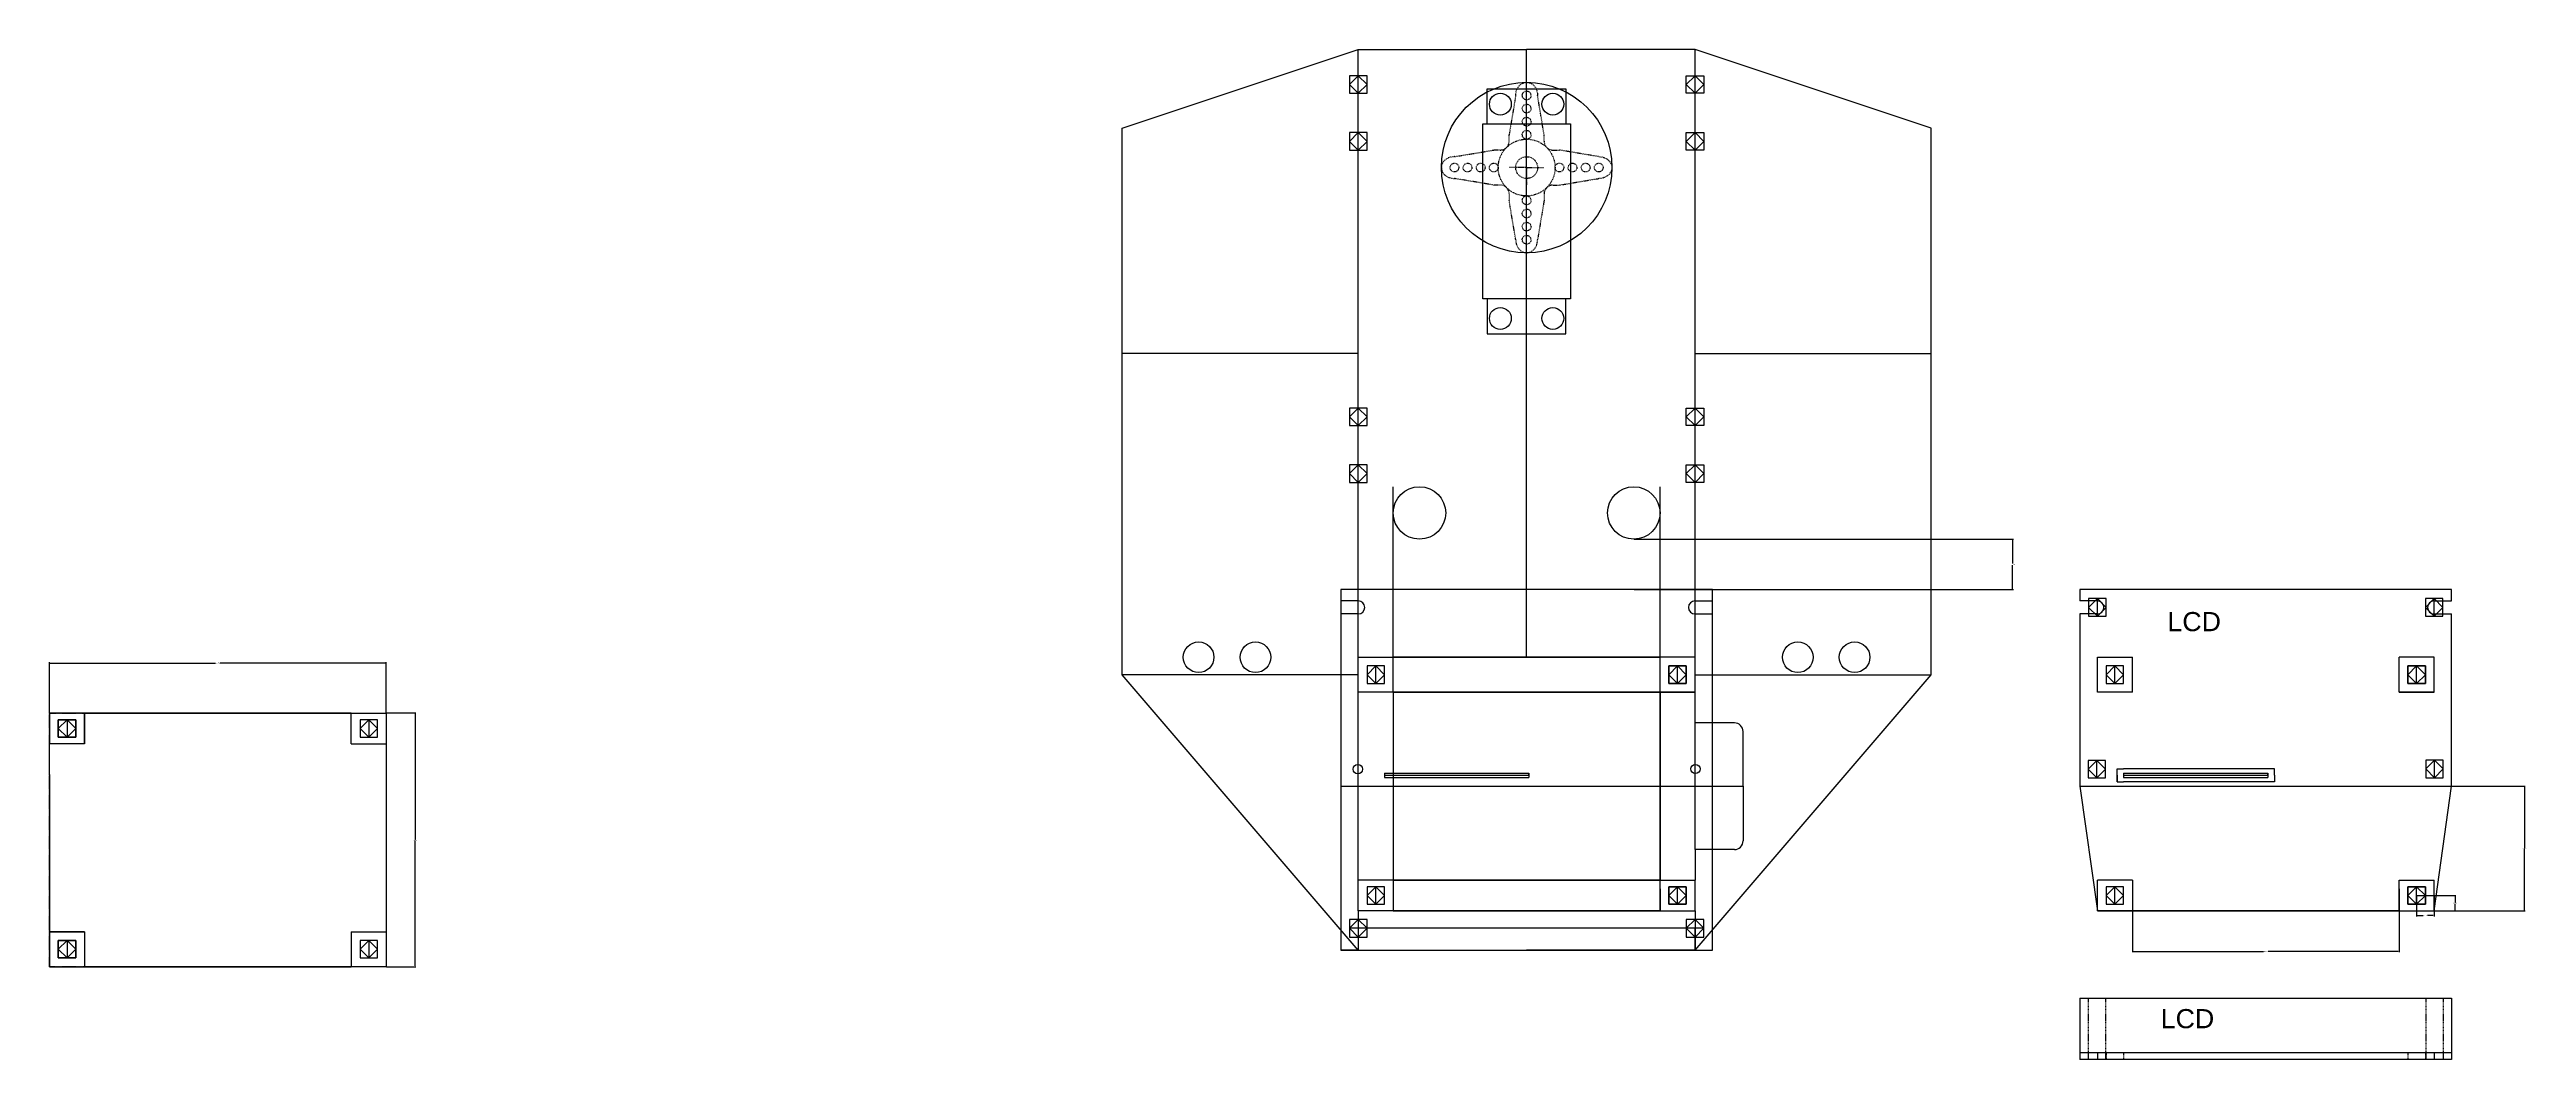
# Model space of a CAD drawing. Header units: inches. Extents: x 4 to 3747, y -1393 to 142.
# Drawn here: x 3181 to 3747, y -891 to -660 of the extents above; entities that cross this region are included whole.
import ezdxf

# ---------------------------------------------------------------- set-up
doc = ezdxf.new("R2010")
doc.units = ezdxf.units.IN
doc.header["$MEASUREMENT"] = 0
for name, pattern in [('DASHDOT2', [0.5, 0.25, -0.125, 0, -0.125]), ('DOT2', [0.125, 0, -0.125]), ('HIDDEN2', [0.1875, 0.125, -0.0625])]:
    doc.linetypes.add(name, pattern=pattern)
for name, color, linetype in [('Battery', 1, 'HIDDEN2'), ('Hidden', 2, 'DASHDOT2'), ('Scratch', 200, 'Continuous'), ('Switch_Wisker', 5, 'DOT2')]:
    doc.layers.add(name, color=color, linetype=linetype)
doc.styles.get("Standard").update_dxf_attribs({"font": 'arial.ttf'})
doc.dimstyles.get("Standard").update_dxf_attribs({"dimtxt": 0.18, "dimasz": 0.18, "dimexe": 0.18, "dimexo": 0.0625, "dimgap": 0.09, "dimtad": 0, "dimtih": 1, "dimtoh": 1, "dimdec": 4, "dimzin": 0, "dimdsep": 46, "dimtxsty": 'Standard', "dimcen": 0.09, "dimadec": 0, "dimazin": 0, "dimtfac": 1, "dimtdec": 4, "dimtofl": 0, "dimtmove": 0, "dimatfit": 3, "dimfxl": 1, "dimtolj": 1, "dimtzin": 0, "dimarcsym": 0})

# ---------------------------------------------------------------- blocks, each defined once
blk = doc.blocks.new('*D18')
at = {"layer": 'Defpoints', "color": 0}
for p in [(3729.8, -828.19), (3725.8, -856.69), (3746.47, -856.69)]:
    blk.add_point(p, dxfattribs=at)
at = {"layer": 'Scratch', "color": 0, "lineweight": -2}
for p, q in [((3729.86, -828.19), (3746.65, -828.19)), ((3746.47, -828.37), (3746.47, -842.25)), ((3746.47, -856.51), (3746.47, -842.62)), ((3725.86, -856.69), (3746.65, -856.69))]:
    blk.add_line(p, q, dxfattribs=at)
at = {"layer": 'Scratch', "color": 0}
for points in [[(3746.44, -828.37), (3746.5, -828.37), (3746.47, -828.19)], [(3746.44, -856.51), (3746.5, -856.51), (3746.47, -856.69)]]:
    blk.add_solid(points, dxfattribs=at)
at = {"layer": 'Scratch', "color": 0, "insert": (3746.47, -842.44), "char_height": 0.18, "attachment_point": 5}
blk.add_mtext('\\A1;28.5000', dxfattribs=at)
blk = doc.blocks.new('*D19')
at = {"layer": 'Defpoints', "color": 0}
for p in [(3656.8, -856.69), (3717.8, -856.69), (3717.8, -865.98)]:
    blk.add_point(p, dxfattribs=at)
at = {"layer": 'Scratch', "color": 0, "lineweight": -2}
for p, q in [((3656.8, -856.75), (3656.8, -866.16)), ((3717.8, -856.75), (3717.8, -866.16)), ((3656.98, -865.98), (3686.77, -865.98)), ((3717.62, -865.98), (3687.83, -865.98))]:
    blk.add_line(p, q, dxfattribs=at)
at = {"layer": 'Scratch', "color": 0}
for points in [[(3656.98, -865.95), (3656.98, -866.01), (3656.8, -865.98)], [(3717.62, -865.95), (3717.62, -866.01), (3717.8, -865.98)]]:
    blk.add_solid(points, dxfattribs=at)
at = {"layer": 'Scratch', "color": 0, "insert": (3687.3, -865.98), "char_height": 0.18, "attachment_point": 5}
blk.add_mtext('\\A1;61.0000', dxfattribs=at)
blk = doc.blocks.new('*D20')
at = {"layer": 'Defpoints', "color": 0}
for p in [(3542.8, -771.69), (3542.8, -783.19), (3629.43, -783.19)]:
    blk.add_point(p, dxfattribs=at)
at = {"layer": 'Scratch', "color": 0, "lineweight": -2}
for p, q in [((3542.86, -771.69), (3629.61, -771.69)), ((3629.43, -771.87), (3629.43, -777.25)), ((3629.43, -783.01), (3629.43, -777.62)), ((3542.86, -783.19), (3629.61, -783.19))]:
    blk.add_line(p, q, dxfattribs=at)
at = {"layer": 'Scratch', "color": 0}
for points in [[(3629.4, -771.87), (3629.46, -771.87), (3629.43, -771.69)], [(3629.4, -783.01), (3629.46, -783.01), (3629.43, -783.19)]]:
    blk.add_solid(points, dxfattribs=at)
at = {"layer": 'Scratch', "color": 0, "insert": (3629.43, -777.44), "char_height": 0.18, "attachment_point": 5}
blk.add_mtext('\\A1;11.5000', dxfattribs=at)
blk = doc.blocks.new('*D21')
at = {"layer": 'Defpoints', "color": 0}
for p in [(3721.8, -853.19), (3721.8, -856.69), (3730.58, -856.69)]:
    blk.add_point(p, dxfattribs=at)
at = {"layer": 'Scratch', "color": 0, "lineweight": -2}
for p, q in [((3721.86, -853.19), (3730.76, -853.19)), ((3730.58, -853.37), (3730.58, -854.75)), ((3730.58, -856.51), (3730.58, -855.12)), ((3721.86, -856.69), (3730.76, -856.69))]:
    blk.add_line(p, q, dxfattribs=at)
at = {"layer": 'Scratch', "color": 0}
for points in [[(3730.55, -853.37), (3730.61, -853.37), (3730.58, -853.19)], [(3730.55, -856.51), (3730.61, -856.51), (3730.58, -856.69)]]:
    blk.add_solid(points, dxfattribs=at)
at = {"layer": 'Scratch', "color": 0, "insert": (3730.58, -854.94), "char_height": 0.18, "attachment_point": 5}
blk.add_mtext('\\A1;3.5000', dxfattribs=at)
blk = doc.blocks.new('*D22')
at = {"layer": 'Defpoints', "color": 0}
for p in [(3721.8, -853.19), (3725.8, -853.19), (3725.8, -857.79)]:
    blk.add_point(p, dxfattribs=at)
at = {"layer": 'Scratch', "color": 0, "lineweight": -2}
for p, q in [((3721.8, -853.25), (3721.8, -857.97)), ((3725.8, -853.25), (3725.8, -857.97)), ((3721.98, -857.79), (3723.33, -857.79)), ((3725.62, -857.79), (3724.27, -857.79))]:
    blk.add_line(p, q, dxfattribs=at)
at = {"layer": 'Scratch', "color": 0}
for points in [[(3721.98, -857.76), (3721.98, -857.82), (3721.8, -857.79)], [(3725.62, -857.76), (3725.62, -857.82), (3725.8, -857.79)]]:
    blk.add_solid(points, dxfattribs=at)
at = {"layer": 'Scratch', "color": 0, "insert": (3723.8, -857.79), "char_height": 0.18, "attachment_point": 5}
blk.add_mtext('\\A1;4.0000', dxfattribs=at)
blk = doc.blocks.new('*D24')
at = {"layer": 'Defpoints', "color": 0}
for p in [(3257.55, -800.03), (3180.55, -811.47), (3257.55, -811.47)]:
    blk.add_point(p, dxfattribs=at)
at = {"layer": 'Scratch', "color": 0, "lineweight": -2}
for p, q in [((3180.55, -811.41), (3180.55, -799.85)), ((3180.73, -800.03), (3218.52, -800.03)), ((3257.37, -800.03), (3219.59, -800.03)), ((3257.55, -811.41), (3257.55, -799.85))]:
    blk.add_line(p, q, dxfattribs=at)
at = {"layer": 'Scratch', "color": 0}
for points in [[(3180.73, -800), (3180.73, -800.06), (3180.55, -800.03)], [(3257.37, -800), (3257.37, -800.06), (3257.55, -800.03)]]:
    blk.add_solid(points, dxfattribs=at)
at = {"layer": 'Scratch', "color": 0, "insert": (3219.05, -800.03), "char_height": 0.18, "attachment_point": 5}
blk.add_mtext('\\A1;77.0000', dxfattribs=at)
blk = doc.blocks.new('*D25')
at = {"layer": 'Defpoints', "color": 0}
for p in [(3257.55, -811.41), (3264.16, -811.41), (3257.55, -869.47)]:
    blk.add_point(p, dxfattribs=at)
at = {"layer": 'Scratch', "color": 0, "lineweight": -2}
for p, q in [((3257.62, -811.41), (3264.34, -811.41)), ((3264.16, -811.59), (3264.16, -840.26)), ((3264.16, -869.29), (3264.16, -840.62)), ((3257.62, -869.47), (3264.34, -869.47))]:
    blk.add_line(p, q, dxfattribs=at)
at = {"layer": 'Scratch', "color": 0}
for points in [[(3264.13, -811.59), (3264.19, -811.59), (3264.16, -811.41)], [(3264.13, -869.29), (3264.19, -869.29), (3264.16, -869.47)]]:
    blk.add_solid(points, dxfattribs=at)
at = {"layer": 'Scratch', "color": 0, "insert": (3264.16, -840.44), "char_height": 0.18, "attachment_point": 5}
blk.add_mtext('\\A1;58.0625', dxfattribs=at)

msp = doc.modelspace()

# ---------------------------------------------------------------- linework, layer by layer
for p, q in [((3425.79929, -677.68602), (3479.79929, -659.68602)), ((3479.79929, -659.68602), (3518.29929, -659.68602)), ((3556.79929, -659.68602), (3518.29929, -659.68602)), ((3610.79929, -677.68602), (3556.79929, -659.68602)), ((3477.79929, -667.68602), (3479.79929, -665.68602)), ((3479.79929, -669.68602), (3477.79929, -667.68602)), ((3479.79929, -665.68602), (3481.79929, -667.68602)), ((3481.79929, -667.68602), (3479.79929, -669.68602)), ((3556.79929, -665.68602), (3554.79929, -667.68602)), ((3554.79929, -667.68602), (3556.79929, -669.68602)), ((3558.79929, -667.68602), (3556.79929, -665.68602)), ((3556.79929, -669.68602), (3558.79929, -667.68602)), ((3509.29929, -676.68602), (3509.29929, -668.68602)), ((3509.29929, -668.68602), (3527.29929, -668.68602)), ((3527.29929, -668.68602), (3527.29929, -676.68602)), ((3425.79929, -802.68602), (3425.79929, -677.68602)), ((3477.79929, -680.68602), (3479.79929, -678.68602)), ((3479.79929, -678.68602), (3481.79929, -680.68602)), ((3508.29929, -696.68602), (3508.29929, -676.68602)), ((3508.29929, -676.68602), (3528.29929, -676.68602)), ((3528.29929, -676.68602), (3528.29929, -716.68602)), ((3556.79929, -678.68602), (3554.79929, -680.68602)), ((3558.79929, -680.68602), (3556.79929, -678.68602)), ((3610.79929, -802.68602), (3610.79929, -677.68602)), ((3479.79929, -682.68602), (3477.79929, -680.68602)), ((3481.79929, -680.68602), (3479.79929, -682.68602)), ((3554.79929, -680.68602), (3556.79929, -682.68602)), ((3556.79929, -682.68602), (3558.79929, -680.68602)), ((3508.29929, -716.68602), (3508.29929, -696.68602)), ((3528.29929, -716.68602), (3508.29929, -716.68602)), ((3509.29929, -716.68602), (3509.29929, -724.68602)), ((3527.29929, -724.68602), (3527.29929, -716.68602)), ((3509.29929, -724.68602), (3527.29929, -724.68602)), ((3477.79929, -743.68602), (3479.79929, -741.68602)), ((3479.79929, -741.68602), (3481.79929, -743.68602)), ((3556.79929, -741.68602), (3554.79929, -743.68602)), ((3558.79929, -743.68602), (3556.79929, -741.68602)), ((3479.79929, -745.68602), (3477.79929, -743.68602)), ((3481.79929, -743.68602), (3479.79929, -745.68602)), ((3554.79929, -743.68602), (3556.79929, -745.68602)), ((3556.79929, -745.68602), (3558.79929, -743.68602)), ((3477.79929, -756.68602), (3479.79929, -754.68602)), ((3479.79929, -758.68602), (3477.79929, -756.68602)), ((3479.79929, -754.68602), (3481.79929, -756.68602)), ((3481.79929, -756.68602), (3479.79929, -758.68602)), ((3556.79929, -754.68602), (3554.79929, -756.68602)), ((3554.79929, -756.68602), (3556.79929, -758.68602)), ((3558.79929, -756.68602), (3556.79929, -754.68602)), ((3556.79929, -758.68602), (3558.79929, -756.68602)), ((3475.79929, -783.18602), (3475.79929, -785.78602)), ((3560.79929, -783.18602), (3475.79929, -783.18602)), ((3479.79929, -785.78602), (3475.79929, -785.78602)), ((3556.79929, -785.78602), (3560.79929, -785.78602)), ((3560.79929, -785.78602), (3560.79929, -783.18602)), ((3644.79929, -783.18602), (3644.79929, -785.78602)), ((3729.79929, -783.18602), (3644.79929, -783.18602)), ((3729.79929, -783.18602), (3644.79929, -783.18602)), ((3648.79929, -785.78602), (3644.79929, -785.78602)), ((3646.79929, -787.28602), (3648.79929, -785.28602)), ((3648.79929, -785.28602), (3650.79929, -787.28602)), ((3723.79929, -787.28602), (3725.79929, -785.28602)), ((3725.79929, -785.28602), (3727.79929, -787.28602)), ((3725.79929, -785.78602), (3729.79929, -785.78602)), ((3729.79929, -785.78602), (3729.79929, -783.18602)), ((3479.79929, -788.78602), (3475.79929, -788.78602)), ((3475.79929, -788.78602), (3475.79929, -828.18602)), ((3556.79929, -788.78602), (3560.79929, -788.78602)), ((3560.79929, -828.18602), (3560.79929, -788.78602)), ((3644.79929, -788.78602), (3644.79929, -828.18602)), ((3648.79929, -788.78602), (3644.79929, -788.78602)), ((3648.79929, -789.28602), (3646.79929, -787.28602)), ((3650.79929, -787.28602), (3648.79929, -789.28602)), ((3725.79929, -789.28602), (3723.79929, -787.28602)), ((3727.79929, -787.28602), (3725.79929, -789.28602)), ((3725.79929, -788.78602), (3729.79929, -788.78602)), ((3729.79929, -828.18602), (3729.79929, -788.78602)), ((3479.79929, -865.68602), (3425.79929, -802.68602)), ((3481.79929, -802.68602), (3483.79929, -800.68602)), ((3483.79929, -804.68602), (3481.79929, -802.68602)), ((3483.79929, -800.68602), (3485.79929, -802.68602)), ((3485.79929, -802.68602), (3483.79929, -804.68602)), ((3487.79929, -798.68602), (3548.79929, -798.68602)), ((3487.79929, -806.68602), (3487.79929, -798.68602)), ((3548.79929, -798.68602), (3487.79929, -798.68602)), ((3548.79929, -806.68602), (3548.79929, -798.68602)), ((3548.79929, -806.68602), (3548.79929, -798.68602)), ((3550.79929, -802.68602), (3552.79929, -800.68602)), ((3552.79929, -800.68602), (3550.79929, -802.68602)), ((3552.79929, -804.68602), (3550.79929, -802.68602)), ((3550.79929, -802.68602), (3552.79929, -804.68602)), ((3552.79929, -800.68602), (3554.79929, -802.68602)), ((3554.79929, -802.68602), (3552.79929, -800.68602)), ((3554.79929, -802.68602), (3552.79929, -804.68602)), ((3552.79929, -804.68602), (3554.79929, -802.68602)), ((3556.79929, -865.68602), (3610.79929, -802.68602)), ((3650.79929, -802.68602), (3652.79929, -800.68602)), ((3652.79929, -804.68602), (3650.79929, -802.68602)), ((3652.79929, -800.68602), (3654.79929, -802.68602)), ((3654.79929, -802.68602), (3652.79929, -804.68602)), ((3656.79929, -806.68602), (3656.79929, -798.68602)), ((3717.79929, -806.68602), (3717.79929, -798.68602)), ((3717.79929, -806.68602), (3717.79929, -798.68602)), ((3719.79929, -802.68602), (3721.79929, -800.68602)), ((3721.79929, -800.68602), (3719.79929, -802.68602)), ((3721.79929, -804.68602), (3719.79929, -802.68602)), ((3719.79929, -802.68602), (3721.79929, -804.68602)), ((3721.79929, -800.68602), (3723.79929, -802.68602)), ((3723.79929, -802.68602), (3721.79929, -800.68602)), ((3723.79929, -802.68602), (3721.79929, -804.68602)), ((3721.79929, -804.68602), (3723.79929, -802.68602)), ((3479.79929, -849.68602), (3479.79929, -806.68602)), ((3487.79929, -806.68602), (3479.79929, -806.68602)), ((3556.79929, -806.68602), (3548.79929, -806.68602)), ((3548.79929, -806.68602), (3556.79929, -806.68602)), ((3556.79929, -813.68602), (3556.79929, -806.68602)), ((3656.79929, -806.68602), (3648.79929, -806.68602)), ((3725.79929, -806.68602), (3717.79929, -806.68602)), ((3717.79929, -806.68602), (3725.79929, -806.68602)), ((3182.55272, -814.97104), (3184.55272, -812.97104)), ((3184.55272, -812.97104), (3182.55272, -814.97104)), ((3184.55272, -816.97104), (3182.55272, -814.97104)), ((3182.55272, -814.97104), (3184.55272, -816.97104)), ((3184.55272, -812.97104), (3186.55272, -814.97104)), ((3186.55272, -814.97104), (3184.55272, -812.97104)), ((3186.55272, -814.97104), (3184.55272, -816.97104)), ((3184.55272, -816.97104), (3186.55272, -814.97104)), ((3188.55272, -811.47104), (3249.55272, -811.47104)), ((3188.55272, -811.47104), (3188.55272, -818.47104)), ((3249.55272, -811.47104), (3188.55272, -811.47104)), ((3188.55272, -818.47104), (3188.55272, -811.47104)), ((3249.55272, -818.47104), (3249.55272, -811.47104)), ((3251.55272, -814.97104), (3253.55272, -812.97104)), ((3253.55272, -816.97104), (3251.55272, -814.97104)), ((3253.55272, -812.97104), (3255.55272, -814.97104)), ((3255.55272, -814.97104), (3253.55272, -816.97104)), ((3565.79929, -813.68602), (3556.79929, -813.68602)), ((3188.55272, -818.47104), (3180.55272, -818.47104)), ((3180.55272, -825.47104), (3180.55272, -818.47104)), ((3188.55272, -818.47104), (3180.55272, -818.47104)), ((3249.55272, -818.47104), (3257.55272, -818.47104)), ((3257.55272, -818.47104), (3257.55272, -861.47104)), ((3567.79929, -828.18602), (3567.79929, -815.68602)), ((3485.79929, -825.18602), (3518.79929, -825.18602)), ((3485.79929, -825.18602), (3485.79929, -826.18602)), ((3485.79929, -825.68602), (3518.79929, -825.68602)), ((3485.79929, -826.18602), (3518.79929, -826.18602)), ((3518.79929, -825.68602), (3518.79929, -825.18602)), ((3518.79929, -825.18602), (3518.79929, -826.18602)), ((3646.69929, -824.28602), (3648.69929, -822.28602)), ((3648.69929, -826.28602), (3646.69929, -824.28602)), ((3648.69929, -822.28602), (3650.69929, -824.28602)), ((3650.69929, -824.28602), (3648.69929, -826.28602)), ((3654.79929, -825.18602), (3687.79929, -825.18602)), ((3654.79929, -825.18602), (3654.79929, -826.18602)), ((3654.79929, -825.68602), (3687.79929, -825.68602)), ((3654.79929, -826.18602), (3687.79929, -826.18602)), ((3687.79929, -825.68602), (3687.79929, -825.18602)), ((3687.79929, -825.18602), (3687.79929, -826.18602)), ((3723.89929, -824.23602), (3725.89929, -822.23602)), ((3725.89929, -826.23602), (3723.89929, -824.23602)), ((3725.89929, -822.23602), (3727.89929, -824.23602)), ((3727.89929, -824.23602), (3725.89929, -826.23602)), ((3475.79929, -828.18602), (3560.79929, -828.18602)), ((3567.79929, -828.18602), (3567.79929, -840.68602)), ((3644.79929, -828.18602), (3729.79929, -828.18602)), ((3644.79929, -828.18602), (3648.79929, -856.68602)), ((3725.79929, -856.68602), (3729.79929, -828.18602)), ((3565.79929, -842.68602), (3556.79929, -842.68602)), ((3556.79929, -842.68602), (3556.79929, -849.68602)), ((3180.55272, -854.47104), (3180.55272, -861.47104)), ((3487.79929, -849.68602), (3479.79929, -849.68602)), ((3481.79929, -853.18602), (3483.79929, -851.18602)), ((3483.79929, -855.18602), (3481.79929, -853.18602)), ((3483.79929, -851.18602), (3485.79929, -853.18602)), ((3485.79929, -853.18602), (3483.79929, -855.18602)), ((3487.79929, -849.68602), (3487.79929, -856.68602)), ((3548.79929, -849.68602), (3556.79929, -849.68602)), ((3548.79929, -856.68602), (3548.79929, -849.68602)), ((3548.79929, -851.68602), (3548.79929, -856.68602)), ((3550.79929, -849.68602), (3556.79929, -849.68602)), ((3550.79929, -853.18602), (3552.79929, -851.18602)), ((3552.79929, -851.18602), (3550.79929, -853.18602)), ((3552.79929, -855.18602), (3550.79929, -853.18602)), ((3550.79929, -853.18602), (3552.79929, -855.18602)), ((3552.79929, -851.18602), (3554.79929, -853.18602)), ((3554.79929, -853.18602), (3552.79929, -851.18602)), ((3554.79929, -853.18602), (3552.79929, -855.18602)), ((3552.79929, -855.18602), (3554.79929, -853.18602)), ((3656.79929, -849.68602), (3648.79929, -849.68602)), ((3650.79929, -853.18602), (3652.79929, -851.18602)), ((3652.79929, -855.18602), (3650.79929, -853.18602)), ((3652.79929, -851.18602), (3654.79929, -853.18602)), ((3654.79929, -853.18602), (3652.79929, -855.18602)), ((3656.79929, -849.68602), (3656.79929, -856.68602)), ((3717.79929, -849.68602), (3725.79929, -849.68602)), ((3717.79929, -856.68602), (3717.79929, -849.68602)), ((3717.79929, -851.68602), (3717.79929, -856.68602)), ((3719.79929, -849.68602), (3725.79929, -849.68602)), ((3719.79929, -853.18602), (3721.79929, -851.18602)), ((3721.79929, -851.18602), (3719.79929, -853.18602)), ((3721.79929, -855.18602), (3719.79929, -853.18602)), ((3719.79929, -853.18602), (3721.79929, -855.18602)), ((3721.79929, -851.18602), (3723.79929, -853.18602)), ((3723.79929, -853.18602), (3721.79929, -851.18602)), ((3723.79929, -853.18602), (3721.79929, -855.18602)), ((3721.79929, -855.18602), (3723.79929, -853.18602)), ((3477.79929, -860.68602), (3479.79929, -858.68602)), ((3479.79929, -862.68602), (3477.79929, -860.68602)), ((3479.79929, -858.68602), (3481.79929, -860.68602)), ((3481.79929, -860.68602), (3479.79929, -862.68602)), ((3548.79929, -856.68602), (3487.79929, -856.68602)), ((3487.79929, -856.68602), (3548.79929, -856.68602)), ((3554.79929, -860.68602), (3556.79929, -858.68602)), ((3556.79929, -862.68602), (3554.79929, -860.68602)), ((3556.79929, -858.68602), (3558.79929, -860.68602)), ((3558.79929, -860.68602), (3556.79929, -862.68602)), ((3648.79929, -856.68602), (3725.79929, -856.68602)), ((3717.79929, -856.68602), (3656.79929, -856.68602)), ((3656.79929, -856.68602), (3717.79929, -856.68602)), ((3180.55272, -861.47104), (3188.55272, -861.47104)), ((3188.55272, -861.47104), (3180.55272, -861.47104)), ((3182.55272, -865.47104), (3184.55272, -863.47104)), ((3184.55272, -863.47104), (3182.55272, -865.47104)), ((3184.55272, -867.47104), (3182.55272, -865.47104)), ((3182.55272, -865.47104), (3184.55272, -867.47104)), ((3184.55272, -863.47104), (3186.55272, -865.47104)), ((3186.55272, -865.47104), (3184.55272, -863.47104)), ((3186.55272, -865.47104), (3184.55272, -867.47104)), ((3184.55272, -867.47104), (3186.55272, -865.47104)), ((3188.55272, -861.47104), (3188.55272, -869.47104)), ((3188.55272, -861.47104), (3188.55272, -869.47104)), ((3249.55272, -861.47104), (3257.55272, -861.47104)), ((3249.55272, -861.47104), (3249.55272, -869.47104)), ((3251.55272, -865.47104), (3253.55272, -863.47104)), ((3253.55272, -867.47104), (3251.55272, -865.47104)), ((3253.55272, -863.47104), (3255.55272, -865.47104)), ((3255.55272, -865.47104), (3253.55272, -867.47104)), ((3479.79929, -865.68602), (3518.29929, -865.68602)), ((3556.79929, -865.68602), (3518.29929, -865.68602)), ((3249.55272, -869.47104), (3188.55272, -869.47104)), ((3188.55272, -869.47104), (3249.55272, -869.47104)), ((3644.79929, -876.68602), (3644.79929, -889.18602)), ((3644.79929, -876.68602), (3729.79929, -876.68602)), ((3729.79929, -876.68602), (3729.79929, -889.18602)), ((3729.79929, -889.18602), (3644.79929, -889.18602)), ((3644.79929, -889.18602), (3644.79929, -890.68602)), ((3648.79929, -889.18602), (3648.79929, -890.68602)), ((3725.79929, -889.18602), (3725.79929, -890.68602)), ((3729.79929, -889.18602), (3729.79929, -890.68602)), ((3729.79929, -890.68602), (3644.79929, -890.68602))]:
    msp.add_line(p, q)
for centre, radius in [((3512.29929, -672.18602), 2.5), ((3512.29929, -672.18602), 2.5), ((3524.29929, -672.18602), 2.5), ((3524.29929, -672.18602), 2.5), ((3512.29929, -721.18602), 2.5), ((3512.29929, -721.18602), 2.5), ((3524.29929, -721.18602), 2.5), ((3524.29929, -721.18602), 2.5), ((3493.79929, -765.68602), 6), ((3542.79929, -765.68602), 6), ((3443.29929, -798.68602), 3.5), ((3456.29929, -798.68602), 3.5), ((3580.29929, -798.68602), 3.5), ((3593.29929, -798.68602), 3.5), ((3479.69929, -824.28602), 1.1), ((3556.89929, -824.23602), 1.05)]:
    msp.add_circle(centre, radius)
for centre, radius, start, end in [((3479.79929, -787.28602), 1.5, 270, 90), ((3556.79929, -787.28602), 1.5, 90, 270), ((3648.79929, -787.28602), 1.5, 270, 90), ((3725.79929, -787.28602), 1.5, 90, 270), ((3565.79929, -815.68602), 2, 0, 90), ((3565.79929, -840.68602), 2, 270, 0)]:
    msp.add_arc(centre, radius, start, end)
at = {"layer": 'Battery'}
for p, q in [((3180.55272, -869.47104), (3180.55272, -811.47104)), ((3180.55272, -811.47104), (3257.55272, -811.47104)), ((3257.55272, -811.47104), (3257.55272, -869.47104)), ((3257.55272, -869.47104), (3180.55272, -869.47104))]:
    msp.add_line(p, q, dxfattribs=at)
at = {"layer": 'Hidden'}
for p, q in [((3646.69929, -876.68602), (3646.69929, -890.68602)), ((3650.69929, -876.68602), (3650.69929, -890.68602)), ((3723.89929, -876.68602), (3723.89929, -890.68602)), ((3727.89929, -876.68602), (3727.89929, -890.68602)), ((3650.79929, -889.18602), (3650.79929, -890.68602)), ((3654.79929, -889.18602), (3654.79929, -890.68602)), ((3719.79929, -889.18602), (3719.79929, -890.68602)), ((3723.79929, -889.18602), (3723.79929, -890.68602))]:
    msp.add_line(p, q, dxfattribs=at)
at = {"layer": 'Scratch'}
for p, q in [((3479.79929, -798.68602), (3479.79929, -659.68602)), ((3518.29929, -798.68602), (3518.29929, -659.68602)), ((3518.29929, -798.68602), (3518.29929, -659.68602)), ((3556.79929, -798.68602), (3556.79929, -659.68602)), ((3481.79929, -665.68602), (3477.79929, -665.68602)), ((3477.79929, -665.68602), (3477.79929, -669.68602)), ((3477.79929, -665.68602), (3477.79929, -669.68602)), ((3479.79929, -669.68602), (3479.79929, -665.68602)), ((3479.79929, -680.68602), (3479.79929, -667.68602)), ((3481.79929, -669.68602), (3481.79929, -665.68602)), ((3554.79929, -669.68602), (3554.79929, -665.68602)), ((3554.79929, -665.68602), (3558.79929, -665.68602)), ((3556.79929, -669.68602), (3556.79929, -665.68602)), ((3556.79929, -680.68602), (3556.79929, -667.68602)), ((3558.79929, -665.68602), (3558.79929, -669.68602)), ((3558.79929, -665.68602), (3558.79929, -669.68602)), ((3477.79929, -669.68602), (3481.79929, -669.68602)), ((3558.79929, -669.68602), (3554.79929, -669.68602)), ((3481.79929, -678.68602), (3477.79929, -678.68602)), ((3477.79929, -678.68602), (3477.79929, -682.68602)), ((3477.79929, -678.68602), (3477.79929, -682.68602)), ((3479.79929, -682.68602), (3479.79929, -678.68602)), ((3481.79929, -682.68602), (3481.79929, -678.68602)), ((3554.79929, -682.68602), (3554.79929, -678.68602)), ((3554.79929, -678.68602), (3558.79929, -678.68602)), ((3556.79929, -682.68602), (3556.79929, -678.68602)), ((3558.79929, -678.68602), (3558.79929, -682.68602)), ((3558.79929, -678.68602), (3558.79929, -682.68602)), ((3477.79929, -682.68602), (3481.79929, -682.68602)), ((3479.79929, -743.68602), (3479.79929, -680.68602)), ((3558.79929, -682.68602), (3554.79929, -682.68602)), ((3556.79929, -743.68602), (3556.79929, -680.68602)), ((3479.79929, -729.18602), (3425.79929, -729.18602)), ((3556.79929, -729.18602), (3610.79929, -729.18602)), ((3481.79929, -741.68602), (3477.79929, -741.68602)), ((3477.79929, -741.68602), (3477.79929, -745.68602)), ((3477.79929, -741.68602), (3477.79929, -745.68602)), ((3479.79929, -745.68602), (3479.79929, -741.68602)), ((3481.79929, -745.68602), (3481.79929, -741.68602)), ((3554.79929, -745.68602), (3554.79929, -741.68602)), ((3554.79929, -741.68602), (3558.79929, -741.68602)), ((3556.79929, -745.68602), (3556.79929, -741.68602)), ((3558.79929, -741.68602), (3558.79929, -745.68602)), ((3558.79929, -741.68602), (3558.79929, -745.68602)), ((3477.79929, -745.68602), (3481.79929, -745.68602)), ((3479.79929, -756.68602), (3479.79929, -743.68602)), ((3558.79929, -745.68602), (3554.79929, -745.68602)), ((3556.79929, -756.68602), (3556.79929, -743.68602)), ((3481.79929, -754.68602), (3477.79929, -754.68602)), ((3477.79929, -754.68602), (3477.79929, -758.68602)), ((3477.79929, -754.68602), (3477.79929, -758.68602)), ((3477.79929, -758.68602), (3481.79929, -758.68602)), ((3479.79929, -758.68602), (3479.79929, -754.68602)), ((3479.79929, -806.68602), (3479.79929, -756.68602)), ((3481.79929, -758.68602), (3481.79929, -754.68602)), ((3554.79929, -758.68602), (3554.79929, -754.68602)), ((3554.79929, -754.68602), (3558.79929, -754.68602)), ((3558.79929, -758.68602), (3554.79929, -758.68602)), ((3556.79929, -758.68602), (3556.79929, -754.68602)), ((3556.79929, -806.68602), (3556.79929, -756.68602)), ((3558.79929, -754.68602), (3558.79929, -758.68602)), ((3558.79929, -754.68602), (3558.79929, -758.68602)), ((3487.79929, -771.68602), (3487.79929, -759.68602)), ((3548.79929, -771.68602), (3548.79929, -759.68602)), ((3487.79929, -798.68602), (3487.79929, -771.68602)), ((3548.79929, -798.68602), (3548.79929, -771.68602)), ((3560.79929, -783.18602), (3475.79929, -783.18602)), ((3475.79929, -783.18602), (3475.79929, -865.68602)), ((3560.79929, -865.68602), (3560.79929, -783.18602)), ((3650.79929, -785.28602), (3646.79929, -785.28602)), ((3646.79929, -785.28602), (3646.79929, -789.28602)), ((3646.79929, -785.28602), (3646.79929, -789.28602)), ((3648.79929, -789.28602), (3648.79929, -785.28602)), ((3648.79929, -787.37602), (3648.79929, -787.19602)), ((3650.79929, -789.28602), (3650.79929, -785.28602)), ((3727.79929, -785.28602), (3723.79929, -785.28602)), ((3723.79929, -785.28602), (3723.79929, -789.28602)), ((3723.79929, -785.28602), (3723.79929, -789.28602)), ((3725.79929, -789.28602), (3725.79929, -785.28602)), ((3725.79929, -787.37602), (3725.79929, -787.19602)), ((3727.79929, -789.28602), (3727.79929, -785.28602)), ((3646.79929, -789.28602), (3650.79929, -789.28602)), ((3648.70929, -787.28602), (3648.88929, -787.28602)), ((3723.79929, -789.28602), (3727.79929, -789.28602)), ((3725.70929, -787.28602), (3725.88929, -787.28602)), ((3479.79929, -802.68602), (3425.79929, -802.68602)), ((3479.79929, -806.68602), (3479.79929, -798.68602)), ((3479.79929, -798.68602), (3487.79929, -798.68602)), ((3485.79929, -800.68602), (3481.79929, -800.68602)), ((3481.79929, -800.68602), (3481.79929, -804.68602)), ((3481.79929, -800.68602), (3481.79929, -804.68602)), ((3483.79929, -804.68602), (3483.79929, -800.68602)), ((3485.79929, -804.68602), (3485.79929, -800.68602)), ((3556.79929, -798.68602), (3548.79929, -798.68602)), ((3556.79929, -798.68602), (3548.79929, -798.68602)), ((3554.79929, -800.68602), (3550.79929, -800.68602)), ((3550.79929, -800.68602), (3550.79929, -804.68602)), ((3550.79929, -800.68602), (3550.79929, -804.68602)), ((3550.79929, -804.68602), (3550.79929, -800.68602)), ((3550.79929, -800.68602), (3554.79929, -800.68602)), ((3552.79929, -804.68602), (3552.79929, -800.68602)), ((3552.79929, -804.68602), (3552.79929, -800.68602)), ((3554.79929, -804.68602), (3554.79929, -800.68602)), ((3554.79929, -800.68602), (3554.79929, -804.68602)), ((3554.79929, -800.68602), (3554.79929, -804.68602)), ((3556.79929, -806.68602), (3556.79929, -798.68602)), ((3556.79929, -806.68602), (3556.79929, -798.68602)), ((3556.79929, -802.68602), (3610.79929, -802.68602)), ((3648.79929, -806.68602), (3648.79929, -798.68602)), ((3648.79929, -798.68602), (3656.79929, -798.68602)), ((3654.79929, -800.68602), (3650.79929, -800.68602)), ((3650.79929, -800.68602), (3650.79929, -804.68602)), ((3650.79929, -800.68602), (3650.79929, -804.68602)), ((3652.79929, -804.68602), (3652.79929, -800.68602)), ((3654.79929, -804.68602), (3654.79929, -800.68602)), ((3725.79929, -798.68602), (3717.79929, -798.68602)), ((3725.79929, -798.68602), (3717.79929, -798.68602)), ((3723.79929, -800.68602), (3719.79929, -800.68602)), ((3719.79929, -800.68602), (3719.79929, -804.68602)), ((3719.79929, -800.68602), (3719.79929, -804.68602)), ((3719.79929, -804.68602), (3719.79929, -800.68602)), ((3719.79929, -800.68602), (3723.79929, -800.68602)), ((3721.79929, -804.68602), (3721.79929, -800.68602)), ((3721.79929, -804.68602), (3721.79929, -800.68602)), ((3723.79929, -804.68602), (3723.79929, -800.68602)), ((3723.79929, -800.68602), (3723.79929, -804.68602)), ((3723.79929, -800.68602), (3723.79929, -804.68602)), ((3725.79929, -806.68602), (3725.79929, -798.68602)), ((3725.79929, -806.68602), (3725.79929, -798.68602)), ((3481.79929, -804.68602), (3485.79929, -804.68602)), ((3548.79929, -806.68602), (3487.79929, -806.68602)), ((3487.79929, -806.68602), (3487.79929, -849.68602)), ((3487.79929, -806.68602), (3548.79929, -806.68602)), ((3548.79929, -849.68602), (3548.79929, -806.68602)), ((3548.79929, -806.68602), (3548.79929, -849.68602)), ((3550.79929, -804.68602), (3554.79929, -804.68602)), ((3554.79929, -804.68602), (3550.79929, -804.68602)), ((3650.79929, -804.68602), (3654.79929, -804.68602)), ((3719.79929, -804.68602), (3723.79929, -804.68602)), ((3723.79929, -804.68602), (3719.79929, -804.68602)), ((3188.55272, -811.47104), (3180.55272, -811.47104)), ((3180.55272, -811.47104), (3180.55272, -818.47104)), ((3188.55272, -811.47104), (3180.55272, -811.47104)), ((3180.55272, -811.47104), (3180.55272, -818.47104)), ((3182.55272, -812.97104), (3182.55272, -816.97104)), ((3186.55272, -812.97104), (3182.55272, -812.97104)), ((3182.55272, -816.97104), (3182.55272, -812.97104)), ((3182.55272, -812.97104), (3186.55272, -812.97104)), ((3182.55272, -816.97104), (3182.55272, -812.97104)), ((3184.55272, -812.97104), (3184.55272, -816.97104)), ((3184.55272, -812.97104), (3184.55272, -816.97104)), ((3186.55272, -816.97104), (3186.55272, -812.97104)), ((3186.55272, -816.97104), (3186.55272, -812.97104)), ((3186.55272, -812.97104), (3186.55272, -816.97104)), ((3249.55272, -811.47104), (3257.55272, -811.47104)), ((3251.55272, -812.97104), (3251.55272, -816.97104)), ((3255.55272, -812.97104), (3251.55272, -812.97104)), ((3253.55272, -812.97104), (3253.55272, -816.97104)), ((3255.55272, -816.97104), (3255.55272, -812.97104)), ((3255.55272, -816.97104), (3255.55272, -812.97104)), ((3257.55272, -811.47104), (3257.55272, -818.47104)), ((3556.79929, -842.68602), (3556.79929, -813.68602)), ((3182.55272, -816.97104), (3186.55272, -816.97104)), ((3186.55272, -816.97104), (3182.55272, -816.97104)), ((3251.55272, -816.97104), (3255.55272, -816.97104)), ((3180.55272, -825.47104), (3180.55272, -854.47104)), ((3650.69929, -822.28602), (3646.69929, -822.28602)), ((3646.69929, -822.28602), (3646.69929, -826.28602)), ((3646.69929, -822.28602), (3646.69929, -826.28602)), ((3646.69929, -826.28602), (3650.69929, -826.28602)), ((3648.60929, -824.28602), (3648.78929, -824.28602)), ((3648.69929, -826.28602), (3648.69929, -822.28602)), ((3648.69929, -824.37602), (3648.69929, -824.19602)), ((3650.69929, -826.28602), (3650.69929, -822.28602)), ((3653.29929, -827.18602), (3653.29929, -824.18602)), ((3653.29929, -824.18602), (3654.79929, -824.18602)), ((3653.29929, -825.68602), (3653.29929, -827.18602)), ((3689.29929, -824.18602), (3654.79929, -824.18602)), ((3689.29929, -825.68602), (3689.29929, -824.18602)), ((3689.29929, -825.68602), (3689.29929, -827.18602)), ((3727.89929, -822.23602), (3723.89929, -822.23602)), ((3723.89929, -822.23602), (3723.89929, -826.23602)), ((3723.89929, -822.23602), (3723.89929, -826.23602)), ((3723.89929, -826.23602), (3727.89929, -826.23602)), ((3725.80929, -824.23602), (3725.98929, -824.23602)), ((3725.89929, -826.23602), (3725.89929, -822.23602)), ((3725.89929, -824.32602), (3725.89929, -824.14602)), ((3727.89929, -826.23602), (3727.89929, -822.23602)), ((3479.79929, -828.18602), (3567.79929, -828.18602)), ((3653.29929, -827.18602), (3654.79929, -827.18602)), ((3689.29929, -827.18602), (3654.79929, -827.18602)), ((3479.79929, -856.68602), (3479.79929, -849.68602)), ((3485.79929, -851.18602), (3481.79929, -851.18602)), ((3481.79929, -851.18602), (3481.79929, -855.18602)), ((3481.79929, -851.18602), (3481.79929, -855.18602)), ((3481.79929, -855.18602), (3485.79929, -855.18602)), ((3483.79929, -855.18602), (3483.79929, -851.18602)), ((3485.79929, -855.18602), (3485.79929, -851.18602)), ((3548.79929, -849.68602), (3487.79929, -849.68602)), ((3487.79929, -849.68602), (3548.79929, -849.68602)), ((3554.79929, -851.18602), (3550.79929, -851.18602)), ((3550.79929, -851.18602), (3550.79929, -855.18602)), ((3550.79929, -851.18602), (3550.79929, -855.18602)), ((3550.79929, -855.18602), (3550.79929, -851.18602)), ((3550.79929, -851.18602), (3554.79929, -851.18602)), ((3550.79929, -855.18602), (3554.79929, -855.18602)), ((3554.79929, -855.18602), (3550.79929, -855.18602)), ((3552.79929, -855.18602), (3552.79929, -851.18602)), ((3552.79929, -855.18602), (3552.79929, -851.18602)), ((3554.79929, -855.18602), (3554.79929, -851.18602)), ((3554.79929, -851.18602), (3554.79929, -855.18602)), ((3554.79929, -851.18602), (3554.79929, -855.18602)), ((3556.79929, -856.68602), (3556.79929, -849.68602)), ((3556.79929, -856.68602), (3556.79929, -849.68602)), ((3648.79929, -856.68602), (3648.79929, -849.68602)), ((3654.79929, -851.18602), (3650.79929, -851.18602)), ((3650.79929, -851.18602), (3650.79929, -855.18602)), ((3650.79929, -851.18602), (3650.79929, -855.18602)), ((3650.79929, -855.18602), (3654.79929, -855.18602)), ((3652.79929, -855.18602), (3652.79929, -851.18602)), ((3654.79929, -855.18602), (3654.79929, -851.18602)), ((3723.79929, -851.18602), (3719.79929, -851.18602)), ((3719.79929, -851.18602), (3719.79929, -855.18602)), ((3719.79929, -851.18602), (3719.79929, -855.18602)), ((3719.79929, -855.18602), (3719.79929, -851.18602)), ((3719.79929, -851.18602), (3723.79929, -851.18602)), ((3719.79929, -855.18602), (3723.79929, -855.18602)), ((3723.79929, -855.18602), (3719.79929, -855.18602)), ((3721.79929, -855.18602), (3721.79929, -851.18602)), ((3721.79929, -855.18602), (3721.79929, -851.18602)), ((3723.79929, -855.18602), (3723.79929, -851.18602)), ((3723.79929, -851.18602), (3723.79929, -855.18602)), ((3723.79929, -851.18602), (3723.79929, -855.18602)), ((3725.79929, -856.68602), (3725.79929, -849.68602)), ((3725.79929, -856.68602), (3725.79929, -849.68602)), ((3481.79929, -858.68602), (3477.79929, -858.68602)), ((3477.79929, -858.68602), (3477.79929, -862.68602)), ((3481.79929, -860.68602), (3477.79929, -860.68602)), ((3487.79929, -856.68602), (3479.79929, -856.68602)), ((3479.79929, -856.68602), (3479.79929, -865.68602)), ((3556.79929, -860.68602), (3479.79929, -860.68602)), ((3481.79929, -862.68602), (3481.79929, -858.68602)), ((3548.79929, -856.68602), (3556.79929, -856.68602)), ((3548.79929, -856.68602), (3556.79929, -856.68602)), ((3558.79929, -858.68602), (3554.79929, -858.68602)), ((3554.79929, -858.68602), (3554.79929, -862.68602)), ((3558.79929, -860.68602), (3554.79929, -860.68602)), ((3556.79929, -856.68602), (3556.79929, -865.68602)), ((3556.79929, -865.68602), (3556.79929, -860.68602)), ((3558.79929, -862.68602), (3558.79929, -858.68602)), ((3656.79929, -856.68602), (3648.79929, -856.68602)), ((3717.79929, -856.68602), (3725.79929, -856.68602)), ((3717.79929, -856.68602), (3725.79929, -856.68602)), ((3180.55272, -861.47104), (3180.55272, -869.47104)), ((3180.55272, -861.47104), (3180.55272, -869.47104)), ((3182.55272, -863.47104), (3182.55272, -867.47104)), ((3186.55272, -863.47104), (3182.55272, -863.47104)), ((3182.55272, -867.47104), (3182.55272, -863.47104)), ((3182.55272, -863.47104), (3186.55272, -863.47104)), ((3182.55272, -867.47104), (3182.55272, -863.47104)), ((3184.55272, -863.47104), (3184.55272, -867.47104)), ((3184.55272, -863.47104), (3184.55272, -867.47104)), ((3186.55272, -867.47104), (3186.55272, -863.47104)), ((3186.55272, -867.47104), (3186.55272, -863.47104)), ((3186.55272, -863.47104), (3186.55272, -867.47104)), ((3251.55272, -863.47104), (3251.55272, -867.47104)), ((3255.55272, -863.47104), (3251.55272, -863.47104)), ((3253.55272, -863.47104), (3253.55272, -867.47104)), ((3255.55272, -867.47104), (3255.55272, -863.47104)), ((3255.55272, -867.47104), (3255.55272, -863.47104)), ((3257.55272, -861.47104), (3257.55272, -869.47104)), ((3479.79929, -865.68602), (3475.79929, -865.68602)), ((3475.79929, -865.68602), (3560.79929, -865.68602)), ((3477.79929, -862.68602), (3481.79929, -862.68602)), ((3477.79929, -862.68602), (3481.79929, -862.68602)), ((3554.79929, -862.68602), (3558.79929, -862.68602)), ((3554.79929, -862.68602), (3558.79929, -862.68602)), ((3180.55272, -869.47104), (3188.55272, -869.47104)), ((3180.55272, -869.47104), (3188.55272, -869.47104)), ((3182.55272, -867.47104), (3186.55272, -867.47104)), ((3186.55272, -867.47104), (3182.55272, -867.47104)), ((3257.55272, -869.47104), (3249.55272, -869.47104)), ((3251.55272, -867.47104), (3255.55272, -867.47104))]:
    msp.add_line(p, q, dxfattribs=at)
msp.add_circle((3518.29929, -686.68602), 19.5, dxfattribs=at)
at = {"layer": 'Switch_Wisker'}
for p, q in [((3515.79929, -670.18602), (3514.29929, -679.18602)), ((3522.29929, -679.18602), (3520.79929, -670.18602)), ((3514.29929, -680.66522), (3514.29929, -679.18602)), ((3522.29929, -680.66522), (3522.29929, -679.18602)), ((3501.79929, -684.18602), (3510.79929, -682.68602)), ((3512.2785, -682.68602), (3510.79929, -682.68602)), ((3518.29929, -686.68602), (3518.29929, -682.68602)), ((3518.29929, -686.68602), (3518.29929, -682.68602)), ((3518.29929, -686.68602), (3518.29929, -682.68602)), ((3518.29929, -686.68602), (3518.29929, -682.68602)), ((3524.32009, -682.68602), (3525.79929, -682.68602)), ((3534.79929, -684.18602), (3525.79929, -682.68602)), ((3510.79929, -690.68602), (3501.79929, -689.18602)), ((3512.2785, -690.68602), (3510.79929, -690.68602)), ((3518.29929, -686.68602), (3514.29929, -686.68602)), ((3518.29929, -686.68602), (3514.29929, -686.68602)), ((3518.29929, -686.68602), (3514.29929, -686.68602)), ((3518.29929, -686.68602), (3522.29929, -686.68602)), ((3518.29929, -686.68602), (3518.29929, -690.68602)), ((3518.29929, -686.68602), (3518.29929, -690.68602)), ((3518.29929, -686.68602), (3522.29929, -686.68602)), ((3518.29929, -686.68602), (3518.29929, -690.68602)), ((3518.29929, -686.68602), (3518.29929, -690.68602)), ((3524.32009, -690.68602), (3525.79929, -690.68602)), ((3525.79929, -690.68602), (3534.79929, -689.18602)), ((3514.29929, -692.70682), (3514.29929, -694.18602)), ((3515.79929, -703.18602), (3514.29929, -694.18602)), ((3522.29929, -694.18602), (3520.79929, -703.18602)), ((3522.29929, -692.70682), (3522.29929, -694.18602))]:
    msp.add_line(p, q, dxfattribs=at)
for centre, radius in [((3518.29929, -670.18602), 1), ((3518.29929, -673.18602), 1), ((3518.29929, -676.18602), 1), ((3518.29929, -679.18602), 1), ((3518.29929, -686.68602), 6.5), ((3518.29929, -686.68602), 2.5), ((3501.79929, -686.68602), 1), ((3504.79929, -686.68602), 1), ((3507.79929, -686.68602), 1), ((3510.79929, -686.68602), 1), ((3525.79929, -686.68602), 1), ((3528.79929, -686.68602), 1), ((3531.79929, -686.68602), 1), ((3534.79929, -686.68602), 1), ((3518.29929, -694.18602), 1), ((3518.29929, -697.18602), 1), ((3518.29929, -700.18602), 1), ((3518.29929, -703.18602), 1)]:
    msp.add_circle(centre, radius, dxfattribs=at)
for centre, start, end in [((3512.2785, -680.68602), 270, 315.0991278), ((3512.29929, -680.66522), 314.9008722, 0), ((3524.29929, -680.66522), 180, 225.0991278), ((3524.32009, -680.68602), 224.9008722, 270), ((3512.2785, -692.68602), 44.9008722, 90), ((3524.32009, -692.68602), 90, 135.0991278), ((3512.29929, -692.70682), 0, 45.0991278), ((3524.29929, -692.70682), 134.9008722, 180)]:
    msp.add_arc(centre, 2, start, end, dxfattribs=at)
at = {"layer": 'Switch_Wisker', "extrusion": (0, 0, -1)}
for centre, major_axis in [((3518.29929, -670.18602), (0, -3)), ((3534.79929, -686.68602), (-3, 0))]:
    msp.add_ellipse(centre, major_axis=major_axis, ratio=0.833333333, start_param=1.570796327, end_param=4.71238898, dxfattribs=at)
at = {"layer": 'Switch_Wisker'}
for centre, major_axis in [((3501.79929, -686.68602), (3, 0)), ((3518.29929, -703.18602), (0, 3))]:
    msp.add_ellipse(centre, major_axis=major_axis, ratio=0.833333333, start_param=1.570796327, end_param=4.71238898, dxfattribs=at)

# ---------------------------------------------------------------- texts
at = {"layer": 'Scratch', "char_height": 4.379969, "width": 207.4846329, "attachment_point": 1}
for insert in [(3664.82496, -788.34736), (3663.29047, -879.15953)]:
    msp.add_mtext('LCD', dxfattribs=dict(at, insert=insert))

# ---------------------------------------------------------------- dimensions: what is measured, and where the dimension line sits
at = {"layer": 'Scratch'}
for base, p1, p2, picture, middle in [((3629.42888, -783.18602), (3542.79929, -771.68602), (3542.79929, -783.18602), '*D20', (3629.42888, -777.43602)), ((3264.16162, -811.40854), (3257.55272, -869.47104), (3257.55272, -811.40854), '*D25', (3264.16162, -840.43979)), ((3746.47346, -856.68602), (3729.79929, -828.18602), (3725.79929, -856.68602), '*D18', (3746.47346, -842.43602)), ((3730.5779, -856.68602), (3721.79929, -853.18602), (3721.79929, -856.68602), '*D21', (3730.5779, -854.93602))]:
    dim = msp.add_linear_dim(base=base, p1=p1, p2=p2, angle=90, dimstyle='Standard', dxfattribs=at)
    dim.commit()
    dim.dimension.update_dxf_attribs({"geometry": picture, "text_midpoint": middle})
for base, p1, p2, picture, middle in [((3257.55272, -800.02937), (3180.55272, -811.47104), (3257.55272, -811.47104), '*D24', (3219.05272, -800.02937)), ((3725.79929, -857.78952), (3721.79929, -853.18602), (3725.79929, -853.18602), '*D22', (3723.79929, -857.78952)), ((3717.79929, -865.9781), (3656.79929, -856.68602), (3717.79929, -856.68602), '*D19', (3687.29929, -865.9781))]:
    dim = msp.add_linear_dim(base=base, p1=p1, p2=p2, dimstyle='Standard', dxfattribs=at)
    dim.commit()
    dim.dimension.update_dxf_attribs({"geometry": picture, "text_midpoint": middle})

doc.saveas('drawing.dxf')
